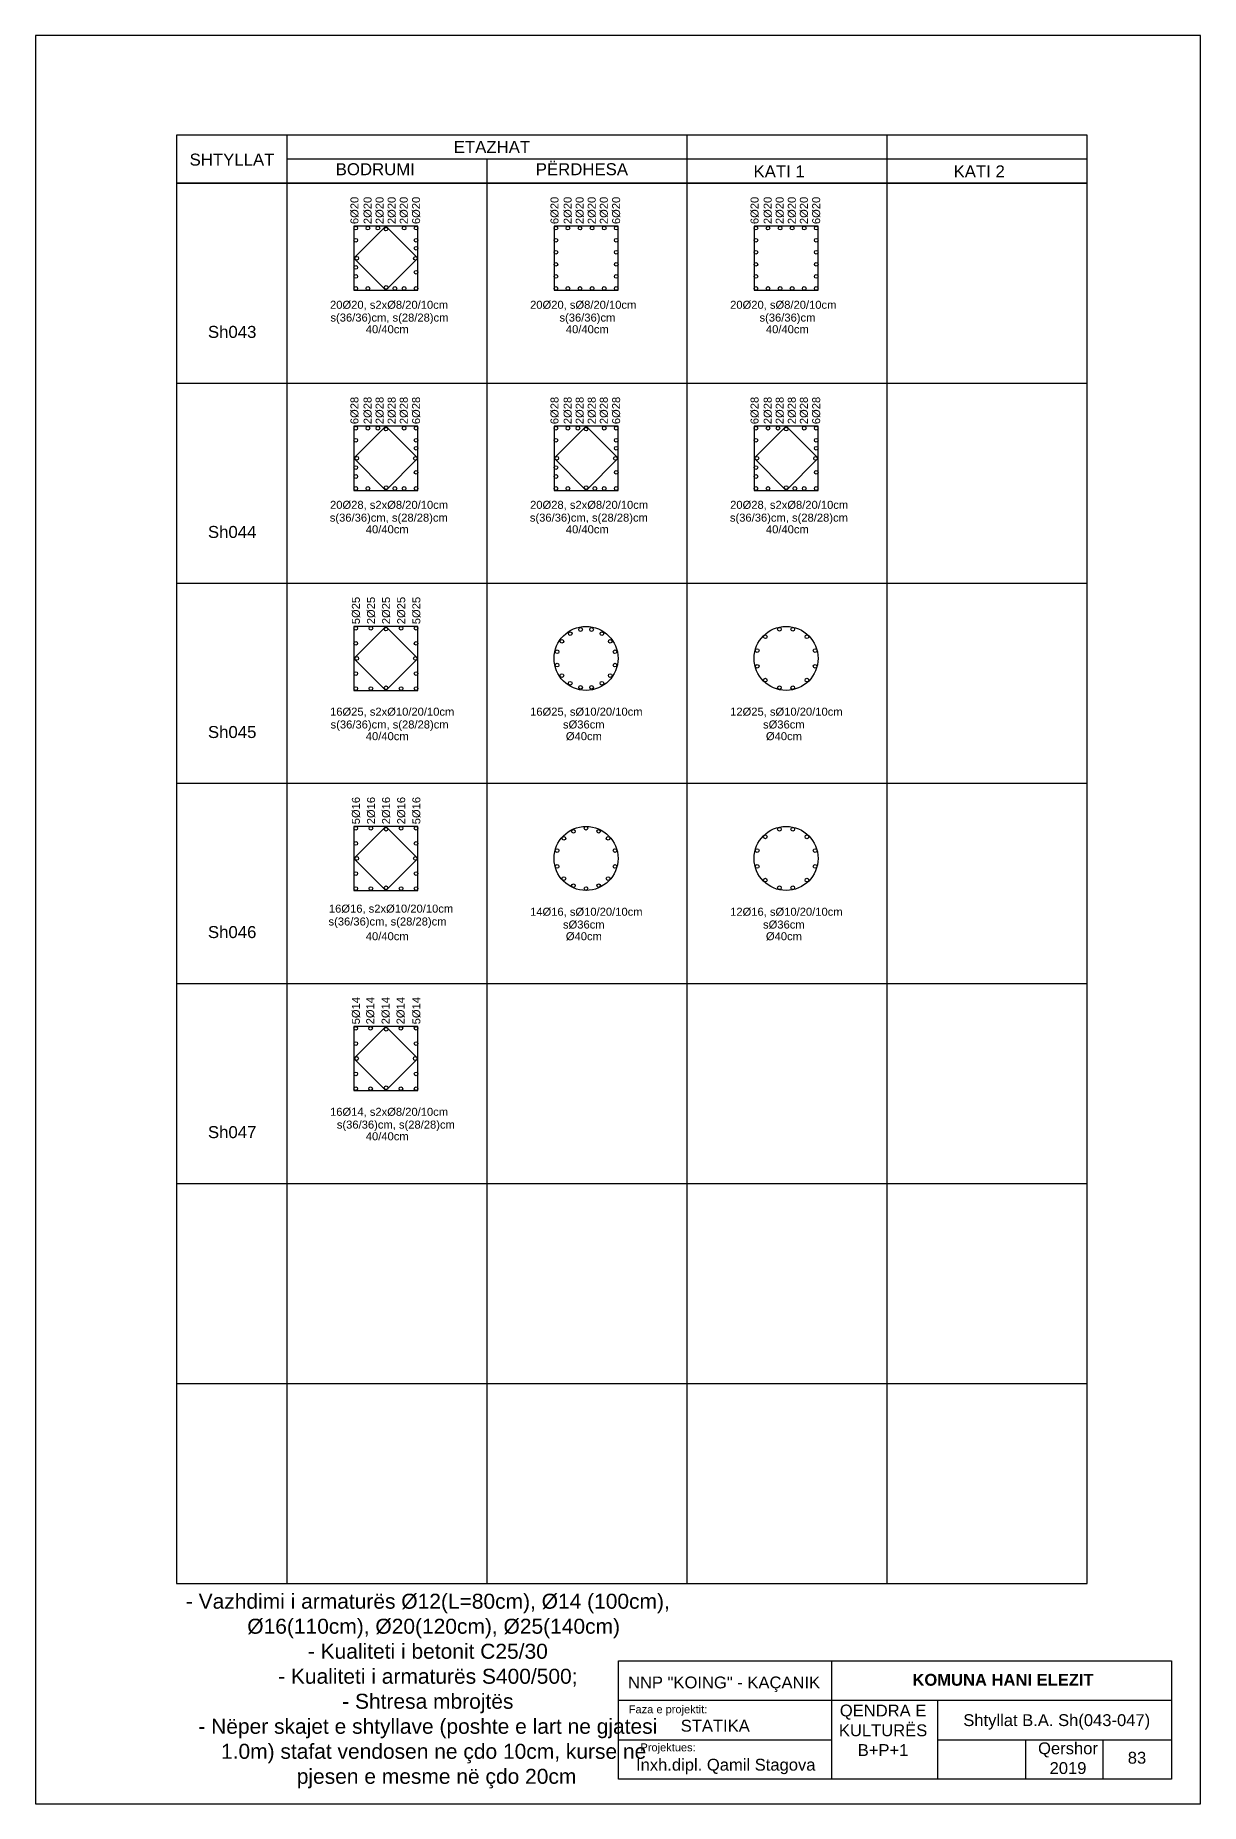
# Model space of a CAD drawing. Header units: inches. Extents: x 2793 to 14277, y -1659 to 551.
# Drawn here: x 12821 to 14277, y -1659 to 551 of the extents above; entities that cross this region are included whole.
import ezdxf

# ---------------------------------------------------------------- set-up
doc = ezdxf.new("R2010")
doc.units = ezdxf.units.IN
doc.layers.add('TEKSTI_Pen_No__201', color=7, linetype='Continuous', lineweight=18)
doc.styles.add('A4TS01', font='ARIAL.TTF', dxfattribs={"height": 10})
doc.styles.add('GENERATED_STYLE_1', font='ARIAL.TTF')

msp = doc.modelspace()

# ---------------------------------------------------------------- linework, layer by layer
for p, q in [((14276.8, 550.8), (12820.7, 550.8)), ((12820.7, 550.8), (12820.7, -1659)), ((14276.8, -1659), (14276.8, 550.8)), ((14135.2, 426.1), (12997.2, 426.1)), ((12997.2, 426.1), (12997.2, 366.1)), ((12997.2, 426.1), (12997.2, 366.1)), ((13135.2, 366.1), (13135.2, 426.1)), ((13635.2, 366.1), (13635.2, 426.1)), ((13885.2, 366.1), (13885.2, 426.1)), ((14135.2, 366.1), (14135.2, 426.1)), ((14135.2, 396.1), (13135.2, 396.1)), ((13385.2, 366.1), (13385.2, 396.1)), ((12997.2, 366.1), (12997.2, -1383.9)), ((12997.2, 366.1), (12997.2, -1383.9)), ((14135.2, 366.1), (12997.2, 366.1)), ((12997.2, 366.1), (12997.2, -1383.9)), ((12997.2, 366.1), (12997.2, 346.1)), ((12997.2, 366.1), (14135.2, 366.1)), ((13135.2, -1383.9), (13135.2, 366.1)), ((13385.2, -1383.9), (13385.2, 366.1)), ((13635.2, -1383.9), (13635.2, 366.1)), ((13885.2, -1383.9), (13885.2, 366.1)), ((14135.2, -1383.9), (14135.2, 366.1)), ((13298.8, 312.2), (13218.8, 312.2)), ((13218.8, 312.2), (13218.8, 232.2)), ((13258.8, 312.2), (13218.8, 272.2)), ((13298.8, 272.2), (13258.8, 312.2)), ((13298.8, 232.2), (13298.8, 312.2)), ((13548.8, 312.2), (13468.8, 312.2)), ((13468.8, 312.2), (13468.8, 232.2)), ((13548.8, 232.2), (13548.8, 312.2)), ((13798.8, 312.2), (13718.8, 312.2)), ((13718.8, 312.2), (13718.8, 232.2)), ((13798.8, 232.2), (13798.8, 312.2)), ((13218.8, 272.2), (13258.8, 232.2)), ((13258.8, 232.2), (13298.8, 272.2)), ((13218.8, 232.2), (13298.8, 232.2)), ((13468.8, 232.2), (13548.8, 232.2)), ((13718.8, 232.2), (13798.8, 232.2)), ((12997.2, 116.1), (14135.2, 116.1)), ((13298.8, 62.2), (13218.8, 62.2)), ((13218.8, 62.2), (13218.8, -17.8)), ((13258.8, 62.2), (13218.8, 22.2)), ((13298.8, 22.2), (13258.8, 62.2)), ((13298.8, -17.8), (13298.8, 62.2)), ((13548.8, 62.2), (13468.8, 62.2)), ((13468.8, 62.2), (13468.8, -17.8)), ((13508.8, 62.2), (13468.8, 22.2)), ((13548.8, 22.2), (13508.8, 62.2)), ((13548.8, -17.8), (13548.8, 62.2)), ((13798.8, 62.2), (13718.8, 62.2)), ((13718.8, 62.2), (13718.8, -17.8)), ((13758.8, 62.2), (13718.8, 22.2)), ((13798.8, 22.2), (13758.8, 62.2)), ((13798.8, -17.8), (13798.8, 62.2)), ((13218.8, 22.2), (13258.8, -17.8)), ((13258.8, -17.8), (13298.8, 22.2)), ((13468.8, 22.2), (13508.8, -17.8)), ((13508.8, -17.8), (13548.8, 22.2)), ((13718.8, 22.2), (13758.8, -17.8)), ((13758.8, -17.8), (13798.8, 22.2)), ((13218.8, -17.8), (13298.8, -17.8)), ((13468.8, -17.8), (13548.8, -17.8)), ((13718.8, -17.8), (13798.8, -17.8)), ((12997.2, -133.9), (14135.2, -133.9)), ((13298.8, -187.8), (13218.8, -187.8)), ((13218.8, -187.8), (13218.8, -267.8)), ((13218.8, -227.8), (13258.8, -187.8)), ((13258.8, -187.8), (13298.8, -227.8)), ((13298.8, -267.8), (13298.8, -187.8)), ((13258.8, -267.8), (13218.8, -227.8)), ((13298.8, -227.8), (13258.8, -267.8)), ((13218.8, -267.8), (13298.8, -267.8)), ((12997.2, -383.9), (14135.2, -383.9)), ((13298.8, -437.8), (13218.8, -437.8)), ((13218.8, -437.8), (13218.8, -517.8)), ((13218.8, -477.8), (13258.8, -437.8)), ((13258.8, -437.8), (13298.8, -477.8)), ((13298.8, -517.8), (13298.8, -437.8)), ((13258.8, -517.8), (13218.8, -477.8)), ((13298.8, -477.8), (13258.8, -517.8)), ((13218.8, -517.8), (13298.8, -517.8)), ((12997.2, -633.9), (14135.2, -633.9)), ((13298.8, -687.8), (13218.8, -687.8)), ((13218.8, -687.8), (13218.8, -767.8)), ((13218.8, -727.8), (13258.8, -687.8)), ((13258.8, -687.8), (13298.8, -727.8)), ((13298.8, -767.8), (13298.8, -687.8)), ((13258.8, -767.8), (13218.8, -727.8)), ((13298.8, -727.8), (13258.8, -767.8)), ((13218.8, -767.8), (13298.8, -767.8)), ((12997.2, -883.9), (14135.2, -883.9)), ((12997.2, -1133.9), (14135.2, -1133.9)), ((12997.2, -1133.9), (14135.2, -1133.9)), ((12997.2, -1383.9), (14135.2, -1383.9)), ((12997.2, -1383.9), (14135.2, -1383.9)), ((13549.2, -1628.5), (13549.2, -1480.4)), ((13549.2, -1480.4), (14240.6, -1480.4)), ((13815.9, -1628.5), (13815.9, -1480.4)), ((14240.6, -1480.4), (14240.6, -1628.5)), ((13549.2, -1529.8), (14240.6, -1529.8)), ((13948, -1529.8), (13948, -1628.5)), ((13549.2, -1579.1), (13815.9, -1579.1)), ((13948, -1579.1), (14240.6, -1579.1)), ((14057.9, -1579.1), (14057.9, -1628.5)), ((14154.5, -1579.1), (14154.5, -1628.5)), ((14240.6, -1628.5), (13549.2, -1628.5)), ((12820.7, -1659), (14276.8, -1659))]:
    msp.add_line(p, q)
for centre, radius in [((13221.1, 309.9), 2.3), ((13236.2, 309.9), 2.3), ((13248.7, 309.9), 2.3), ((13258.8, 308.7), 2.3), ((13281.5, 309.9), 2.3), ((13296.5, 309.9), 2.3), ((13471.1, 309.9), 2.3), ((13486.2, 309.9), 2.3), ((13501.3, 309.9), 2.3), ((13516.4, 309.9), 2.3), ((13531.5, 309.9), 2.3), ((13546.5, 309.9), 2.3), ((13721.1, 309.9), 2.3), ((13736.2, 309.9), 2.3), ((13751.3, 309.9), 2.3), ((13766.4, 309.9), 2.3), ((13781.5, 309.9), 2.3), ((13796.5, 309.9), 2.3), ((13221.1, 294.8), 2.3), ((13296.5, 294.8), 2.3), ((13471.1, 294.8), 2.3), ((13546.5, 294.8), 2.3), ((13721.1, 294.8), 2.3), ((13796.5, 294.8), 2.3), ((13222.3, 272.3), 2.3), ((13295.6, 272.1), 2.3), ((13296.5, 284.8), 2.3), ((13471.1, 279.7), 2.3), ((13471.1, 264.6), 2.3), ((13546.5, 279.7), 2.3), ((13546.5, 264.6), 2.3), ((13721.1, 279.7), 2.3), ((13721.1, 264.6), 2.3), ((13796.5, 279.7), 2.3), ((13796.5, 264.6), 2.3), ((13221.1, 260.7), 2.3), ((13221.1, 249.5), 2.3), ((13296.5, 254.7), 2.3), ((13471.1, 249.5), 2.3), ((13546.5, 249.5), 2.3), ((13721.1, 249.5), 2.3), ((13796.5, 249.5), 2.3), ((13221.1, 234.5), 2.3), ((13236.2, 234.5), 2.3), ((13258.9, 235.7), 2.3), ((13269.9, 234.5), 2.3), ((13281.5, 234.5), 2.3), ((13296.5, 234.5), 2.3), ((13471.1, 234.5), 2.3), ((13486.2, 234.5), 2.3), ((13501.3, 234.5), 2.3), ((13516.4, 234.5), 2.3), ((13531.5, 234.5), 2.3), ((13546.5, 234.5), 2.3), ((13721.1, 234.5), 2.3), ((13736.2, 234.5), 2.3), ((13751.3, 234.5), 2.3), ((13766.4, 234.5), 2.3), ((13781.5, 234.5), 2.3), ((13796.5, 234.5), 2.3), ((13221.1, 59.9), 2.3), ((13221.1, 44.8), 2.3), ((13236.2, 59.9), 2.3), ((13248.7, 59.9), 2.3), ((13258.8, 58.7), 2.3), ((13281.5, 59.9), 2.3), ((13296.5, 59.9), 2.3), ((13296.5, 44.8), 2.3), ((13471.1, 59.9), 2.3), ((13471.1, 44.8), 2.3), ((13486.2, 59.9), 2.3), ((13498.7, 59.9), 2.3), ((13508.8, 58.7), 2.3), ((13531.5, 59.9), 2.3), ((13546.5, 59.9), 2.3), ((13546.5, 44.8), 2.3), ((13721.1, 59.9), 2.3), ((13721.1, 44.8), 2.3), ((13736.2, 59.9), 2.3), ((13748.7, 59.9), 2.3), ((13758.8, 58.7), 2.3), ((13781.5, 59.9), 2.3), ((13796.5, 59.9), 2.3), ((13796.5, 44.8), 2.3), ((13222.3, 22.3), 2.3), ((13295.6, 22.1), 2.3), ((13296.5, 34.8), 2.3), ((13472.3, 22.3), 2.3), ((13545.6, 22.1), 2.3), ((13546.5, 34.8), 2.3), ((13722.3, 22.3), 2.3), ((13795.6, 22.1), 2.3), ((13796.5, 34.8), 2.3), ((13221.1, 10.7), 2.3), ((13221.1, -0.5), 2.3), ((13296.5, 4.7), 2.3), ((13471.1, 10.7), 2.3), ((13471.1, -0.5), 2.3), ((13546.5, 4.7), 2.3), ((13721.1, 10.7), 2.3), ((13721.1, -0.5), 2.3), ((13796.5, 4.7), 2.3), ((13221.1, -15.5), 2.3), ((13236.2, -15.5), 2.3), ((13258.9, -14.3), 2.3), ((13269.9, -15.5), 2.3), ((13281.5, -15.5), 2.3), ((13296.5, -15.5), 2.3), ((13471.1, -15.5), 2.3), ((13486.2, -15.5), 2.3), ((13508.9, -14.3), 2.3), ((13519.9, -15.5), 2.3), ((13531.5, -15.5), 2.3), ((13546.5, -15.5), 2.3), ((13721.1, -15.5), 2.3), ((13736.2, -15.5), 2.3), ((13758.9, -14.3), 2.3), ((13769.9, -15.5), 2.3), ((13781.5, -15.5), 2.3), ((13796.5, -15.5), 2.3), ((13221.1, -190.1), 2.3), ((13240, -190.1), 2.3), ((13258.8, -191.2), 2.3), ((13277.7, -190.1), 2.3), ((13296.5, -190.1), 2.3), ((13508.8, -227.8), 40), ((13489, -196.9), 2.3), ((13502, -191.7), 2.3), ((13515.7, -191.7), 2.3), ((13528.7, -196.9), 2.3), ((13758.8, -227.8), 40), ((13732.9, -200.8), 2.3), ((13750.5, -191.3), 2.3), ((13767.2, -191.3), 2.3), ((13784.8, -200.8), 2.3), ((13221.1, -209), 2.3), ((13296.5, -209), 2.3), ((13472.7, -219.5), 2.3), ((13478.7, -206.5), 2.3), ((13539, -206.5), 2.3), ((13545, -219.5), 2.3), ((13722.7, -218), 2.3), ((13795, -218), 2.3), ((13222.3, -227.8), 2.3), ((13295.5, -227.8), 2.3), ((13472.7, -236.2), 2.3), ((13545, -236.2), 2.3), ((13722.7, -237.7), 2.3), ((13795, -237.7), 2.3), ((13221.1, -246.7), 2.3), ((13221.1, -265.5), 2.3), ((13221.1, -265.5), 2.3), ((13240, -265.5), 2.3), ((13258.8, -264.5), 2.3), ((13277.7, -265.5), 2.3), ((13296.5, -246.7), 2.3), ((13296.5, -265.5), 2.3), ((13478.7, -249.2), 2.3), ((13489, -258.8), 2.3), ((13502, -264), 2.3), ((13515.7, -264), 2.3), ((13528.7, -258.8), 2.3), ((13539, -249.2), 2.3), ((13732.9, -254.9), 2.3), ((13750.5, -264.4), 2.3), ((13767.2, -264.4), 2.3), ((13784.8, -254.9), 2.3), ((13221.1, -440.1), 2.3), ((13240, -440.1), 2.3), ((13258.8, -441.3), 2.3), ((13277.7, -440.1), 2.3), ((13296.5, -440.1), 2.3), ((13508.8, -477.8), 40), ((13493.1, -443.9), 2.3), ((13508.8, -440.1), 2.3), ((13524.6, -443.9), 2.3), ((13758.8, -477.8), 40), ((13750.5, -441.3), 2.3), ((13767.2, -441.3), 2.3), ((13221.1, -459), 2.3), ((13296.5, -459), 2.3), ((13481.2, -452.7), 2.3), ((13536.4, -452.7), 2.3), ((13732.9, -450.8), 2.3), ((13784.8, -450.8), 2.3), ((13222.3, -477.8), 2.3), ((13295.5, -477.8), 2.3), ((13472.7, -468), 2.3), ((13472.7, -487.7), 2.3), ((13545, -468), 2.3), ((13545, -487.7), 2.3), ((13722.7, -468), 2.3), ((13722.7, -487.7), 2.3), ((13795, -468), 2.3), ((13795, -487.7), 2.3), ((13221.1, -496.7), 2.3), ((13296.5, -496.7), 2.3), ((13481.2, -503), 2.3), ((13536.4, -503), 2.3), ((13732.9, -504.9), 2.3), ((13784.8, -504.9), 2.3), ((13221.1, -515.5), 2.3), ((13221.1, -515.5), 2.3), ((13240, -515.5), 2.3), ((13258.8, -514.5), 2.3), ((13277.7, -515.5), 2.3), ((13296.5, -515.5), 2.3), ((13493.1, -511.8), 2.3), ((13508.8, -515.5), 2.3), ((13524.6, -511.8), 2.3), ((13750.5, -514.4), 2.3), ((13767.2, -514.4), 2.3), ((13221.1, -690.1), 2.3), ((13221.1, -709.1), 2.3), ((13239.6, -690.1), 2.3), ((13258.9, -691.2), 2.3), ((13277.5, -690.1), 2.3), ((13296.5, -690.1), 2.3), ((13296.5, -709.1), 2.3), ((13222.2, -727.8), 2.3), ((13295.4, -727.8), 2.3), ((13221.1, -747.1), 2.3), ((13296.5, -747.1), 2.3), ((13221.1, -765.5), 2.3), ((13221.1, -765.5), 2.3), ((13239.6, -765.5), 2.3), ((13258.9, -764.4), 2.3), ((13277.5, -765.5), 2.3), ((13296.5, -765.5), 2.3)]:
    msp.add_circle(centre, radius)

# ---------------------------------------------------------------- texts
at = {"width": 286.78, "attachment_point": 1, "style": 'A4TS01'}
for s, insert, char_height in [('SHTYLLAT', (13013.4, 403), 15), ('ETAZHAT', (13343.5, 418.8), 15), ('BODRUMI', (13196, 391), 15), ('PËRDHESA', (13446, 391), 15), ('KATI 1', (13718.1, 388.3), 15), ('{\\fArial|b0|i0|c238|p34;KATI }2', (13968.1, 388.3), 15), ('{\\fArial|b0|i0|c238|p34;20Ø20, s}2x{\\fArial|b0|i0|c238|p34;Ø8/20/10cm }', (13188.9, 219.1), 10), ('{\\fArial|b0|i0|c238|p34;s(36/36)cm}, s(28/28)cm', (13189.4, 203.1), 10), ('{\\fArial|b0|i0|c238|p34;20Ø20, sØ8/20/}10{\\fArial|b0|i0|c238|p34;cm }', (13438.9, 219.1), 10), ('{\\fArial|b0|i0|c238|p34;s(}3{\\fArial|b0|i0|c238|p34;6/}36{\\fArial|b0|i0|c238|p34;)cm}', (13475.6, 203.1), 10), ('{\\fArial|b0|i0|c238|p34;20Ø20, sØ8/20/}10{\\fArial|b0|i0|c238|p34;cm }', (13688.9, 219.1), 10), ('{\\fArial|b0|i0|c238|p34;s(}3{\\fArial|b0|i0|c238|p34;6/}36{\\fArial|b0|i0|c238|p34;)cm}', (13725.6, 203.1), 10), ('{\\fArial|b0|i0|c238|p34;Sh0}43', (13036.3, 187.7), 15), ('4{\\fArial|b0|i0|c238|p34;0/}4{\\fArial|b0|i0|c238|p34;0cm}', (13233.6, 188.5), 10), ('4{\\fArial|b0|i0|c238|p34;0/}4{\\fArial|b0|i0|c238|p34;0cm}', (13483.6, 188.5), 10), ('4{\\fArial|b0|i0|c238|p34;0/}4{\\fArial|b0|i0|c238|p34;0cm}', (13733.6, 188.5), 10), ('{\\fArial|b0|i0|c238|p34;20Ø28, s}2x{\\fArial|b0|i0|c238|p34;Ø8/20/10cm }', (13188.9, -30.9), 10), ('{\\fArial|b0|i0|c238|p34;20Ø28, s}2x{\\fArial|b0|i0|c238|p34;Ø8/20/10cm }', (13438.9, -30.9), 10), ('{\\fArial|b0|i0|c238|p34;20Ø28, s}2x{\\fArial|b0|i0|c238|p34;Ø8/20/10cm }', (13688.9, -30.9), 10), ('{\\fArial|b0|i0|c238|p34;Sh0}44', (13036.3, -62.3), 15), ('{\\fArial|b0|i0|c238|p34;s(36/36)cm}, s(28/28)cm', (13188.6, -46.9), 10), ('4{\\fArial|b0|i0|c238|p34;0/}4{\\fArial|b0|i0|c238|p34;0cm}', (13233.6, -61.5), 10), ('{\\fArial|b0|i0|c238|p34;s(36/36)cm}, s(28/28)cm', (13438.6, -46.9), 10), ('4{\\fArial|b0|i0|c238|p34;0/}4{\\fArial|b0|i0|c238|p34;0cm}', (13483.6, -61.5), 10), ('{\\fArial|b0|i0|c238|p34;s(36/36)cm}, s(28/28)cm', (13688.6, -46.9), 10), ('4{\\fArial|b0|i0|c238|p34;0/}4{\\fArial|b0|i0|c238|p34;0cm}', (13733.6, -61.5), 10), ('{\\fArial|b0|i0|c238|p34;16Ø25, s2xØ}10{\\fArial|b0|i0|c238|p34;/20/10cm }', (13188.9, -289.4), 10), ('{\\fArial|b0|i0|c238|p34;s(36/36)cm}, s(28/28)cm', (13189.6, -305.4), 10), ('{\\fArial|b0|i0|c238|p34;16Ø25, sØ}10{\\fArial|b0|i0|c238|p34;/20/}10{\\fArial|b0|i0|c238|p34;cm }', (13438.9, -289.4), 10), ('{\\fArial|b0|i0|c238|p34;s}Ø36{\\fArial|b0|i0|c238|p34;cm}', (13480, -305.4), 10), ('{\\fArial|b0|i0|c238|p34;12Ø25, sØ}10{\\fArial|b0|i0|c238|p34;/20/}10{\\fArial|b0|i0|c238|p34;cm }', (13688.9, -289.4), 10), ('{\\fArial|b0|i0|c238|p34;s}Ø36{\\fArial|b0|i0|c238|p34;cm}', (13730, -305.4), 10), ('{\\fArial|b0|i0|c238|p34;Sh0}45', (13036.3, -312.3), 15), ('4{\\fArial|b0|i0|c238|p34;0/}4{\\fArial|b0|i0|c238|p34;0cm}', (13233.6, -320), 10), ('Ø40cm', (13483.6, -320), 10), ('Ø40cm', (13733.6, -320), 10), ('{\\fArial|b0|i0|c238|p34;s(36/36)cm}, s(28/28)cm', (13187, -551.6), 10), ('{\\fArial|b0|i0|c238|p34;16Ø16, s2xØ}10{\\fArial|b0|i0|c238|p34;/20/10cm }', (13187.5, -535.5), 10), ('{\\fArial|b0|i0|c238|p34;14Ø16, sØ}10{\\fArial|b0|i0|c238|p34;/20/}10{\\fArial|b0|i0|c238|p34;cm }', (13438.9, -539.4), 10), ('{\\fArial|b0|i0|c238|p34;12Ø16, sØ}10{\\fArial|b0|i0|c238|p34;/20/}10{\\fArial|b0|i0|c238|p34;cm }', (13688.9, -539.4), 10), ('{\\fArial|b0|i0|c238|p34;Sh0}46', (13036.3, -562.3), 15), ('4{\\fArial|b0|i0|c238|p34;0/}4{\\fArial|b0|i0|c238|p34;0cm}', (13233.6, -570), 10), ('{\\fArial|b0|i0|c238|p34;s}Ø36{\\fArial|b0|i0|c238|p34;cm}', (13480, -555.4), 10), ('Ø40cm', (13483.6, -570), 10), ('{\\fArial|b0|i0|c238|p34;s}Ø36{\\fArial|b0|i0|c238|p34;cm}', (13730, -555.4), 10), ('Ø40cm', (13733.6, -570), 10), ('{\\fArial|b0|i0|c238|p34;16Ø1}4{\\fArial|b0|i0|c238|p34;, s2xØ8/20/10cm }', (13188.9, -789.4), 10), ('{\\fArial|b0|i0|c238|p34;Sh0}47', (13036.3, -812.3), 15), ('{\\fArial|b0|i0|c238|p34;s(36/36)cm, s(28/28)}cm', (13197.4, -805.4), 10), ('4{\\fArial|b0|i0|c238|p34;0/}4{\\fArial|b0|i0|c238|p34;0cm}', (13233.6, -820), 10)]:
    msp.add_mtext(s, dxfattribs=dict(at, insert=insert, char_height=char_height))
at = {"char_height": 10, "width": 286.78, "attachment_point": 1, "rotation": 90, "style": 'A4TS01'}
for s, insert in [('{\\fArial|b0|i0|c238|p34;6Ø}20', (13214.4, 314.9)), ('{\\fArial|b0|i0|c238|p34;2Ø}20', (13230.8, 314.9)), ('{\\fArial|b0|i0|c238|p34;2Ø}20', (13245.8, 314.9)), ('{\\fArial|b0|i0|c238|p34;2Ø}20', (13260.9, 314.9)), ('{\\fArial|b0|i0|c238|p34;2Ø}20', (13276, 314.9)), ('{\\fArial|b0|i0|c238|p34;6Ø}20', (13291.4, 314.9)), ('{\\fArial|b0|i0|c238|p34;6Ø}20', (13464.4, 314.9)), ('{\\fArial|b0|i0|c238|p34;2Ø}20', (13480.8, 314.9)), ('{\\fArial|b0|i0|c238|p34;2Ø}20', (13495.8, 314.9)), ('{\\fArial|b0|i0|c238|p34;2Ø}20', (13510.9, 314.9)), ('{\\fArial|b0|i0|c238|p34;2Ø}20', (13526, 314.9)), ('{\\fArial|b0|i0|c238|p34;6Ø}20', (13541.4, 314.9)), ('{\\fArial|b0|i0|c238|p34;6Ø}20', (13714.4, 314.9)), ('{\\fArial|b0|i0|c238|p34;2Ø}20', (13730.8, 314.9)), ('{\\fArial|b0|i0|c238|p34;2Ø}20', (13745.8, 314.9)), ('{\\fArial|b0|i0|c238|p34;2Ø}20', (13760.9, 314.9)), ('{\\fArial|b0|i0|c238|p34;2Ø}20', (13776, 314.9)), ('{\\fArial|b0|i0|c238|p34;6Ø}20', (13791.4, 314.9)), ('{\\fArial|b0|i0|c238|p34;6Ø2}8', (13214.4, 64.9)), ('{\\fArial|b0|i0|c238|p34;2Ø2}8', (13230.8, 64.9)), ('{\\fArial|b0|i0|c238|p34;2Ø2}8', (13245.8, 64.9)), ('{\\fArial|b0|i0|c238|p34;2Ø2}8', (13260.9, 64.9)), ('{\\fArial|b0|i0|c238|p34;2Ø2}8', (13276, 64.9)), ('{\\fArial|b0|i0|c238|p34;6Ø2}8', (13291.4, 64.9)), ('{\\fArial|b0|i0|c238|p34;6Ø2}8', (13464.4, 64.9)), ('{\\fArial|b0|i0|c238|p34;2Ø2}8', (13480.8, 64.9)), ('{\\fArial|b0|i0|c238|p34;2Ø2}8', (13495.8, 64.9)), ('{\\fArial|b0|i0|c238|p34;2Ø2}8', (13510.9, 64.9)), ('{\\fArial|b0|i0|c238|p34;2Ø2}8', (13526, 64.9)), ('{\\fArial|b0|i0|c238|p34;6Ø2}8', (13541.4, 64.9)), ('{\\fArial|b0|i0|c238|p34;6Ø2}8', (13714.4, 64.9)), ('{\\fArial|b0|i0|c238|p34;2Ø2}8', (13730.8, 64.9)), ('{\\fArial|b0|i0|c238|p34;2Ø2}8', (13745.8, 64.9)), ('{\\fArial|b0|i0|c238|p34;2Ø2}8', (13760.9, 64.9)), ('{\\fArial|b0|i0|c238|p34;2Ø2}8', (13776, 64.9)), ('{\\fArial|b0|i0|c238|p34;6Ø2}8', (13791.4, 64.9)), ('{\\fArial|b0|i0|c238|p34;5Ø}25', (13216.2, -185.1)), ('{\\fArial|b0|i0|c238|p34;2Ø}25', (13235.1, -185.1)), ('{\\fArial|b0|i0|c238|p34;2Ø}25', (13253.9, -185.1)), ('{\\fArial|b0|i0|c238|p34;2Ø}25', (13272.8, -185.1)), ('{\\fArial|b0|i0|c238|p34;5Ø}25', (13291.7, -185.1)), ('{\\fArial|b0|i0|c238|p34;5Ø1}6', (13216.2, -435.1)), ('{\\fArial|b0|i0|c238|p34;2Ø1}6', (13235.1, -435.1)), ('{\\fArial|b0|i0|c238|p34;2Ø1}6', (13253.9, -435.1)), ('{\\fArial|b0|i0|c238|p34;2Ø1}6', (13272.8, -435.1)), ('{\\fArial|b0|i0|c238|p34;5Ø1}6', (13291.7, -435.1)), ('5{\\fArial|b0|i0|c238|p34;Ø14}', (13216.2, -685.1)), ('{\\fArial|b0|i0|c238|p34;2Ø1}4', (13234.1, -685.1)), ('{\\fArial|b0|i0|c238|p34;2Ø1}4', (13253.3, -685.1)), ('{\\fArial|b0|i0|c238|p34;2Ø1}4', (13272, -685.1)), ('5{\\fArial|b0|i0|c238|p34;Ø1}4', (13291.7, -685.1))]:
    msp.add_mtext(s, dxfattribs=dict(at, insert=insert))
at = {"insert": (13311.1, -1518.3), "char_height": 18.75, "width": 705.959, "attachment_point": 5}
msp.add_mtext('{\\fArial|b0|i0|c0|p34;- Vazhdimi i armaturës Ø12(L=80cm), Ø14 (100cm),\\P  Ø16(110cm), Ø20(120cm), Ø25(140cm) \\P- Kualiteti i betonit C25/30\\P- Kualiteti i armaturës S400/500;\\P- Shtresa mbrojtës\\P- Nëper skajet e shtyllave (poshte e lart ne gjatesi\\P  1.0m) stafat vendosen ne çdo 10cm, kurse ne \\P   pjesen e mesme në çdo 20cm }', dxfattribs=at)
at = {"layer": 'TEKSTI_Pen_No__201', "linetype": 'Continuous', "attachment_point": 2, "style": 'GENERATED_STYLE_1'}
for s, insert, char_height in [('NNP "KOING" - KAÇANIK', (13681.3, -1500.1), 14.816), ('{\\fArial|b1|i0|c0|p34;KOMUNA HANI ELEZIT}', (14029.9, -1496.8), 14.816), ('Faza e projektit:', (13611.3, -1536.1), 9.877), ('QENDRA E \\PKULTURËS\\PB+P+1', (13880, -1535.2), 14.82), ('Shtyllat B.A. Sh(043-047)', (14097, -1547.2), 14.816), ('STATIKA', (13670.3, -1554.2), 14.82), ('Projektues:', (13611.3, -1583.7), 9.877), ('Qershor \\P2019', (14111.1, -1582.4), 14.82), ('Inxh.dipl. Qamil Stagova', (13683.4, -1602.9), 14.816), ('83', (14197.3, -1594.2), 14.82)]:
    msp.add_mtext(s, dxfattribs=dict(at, insert=insert, char_height=char_height))

doc.saveas('drawing.dxf')
